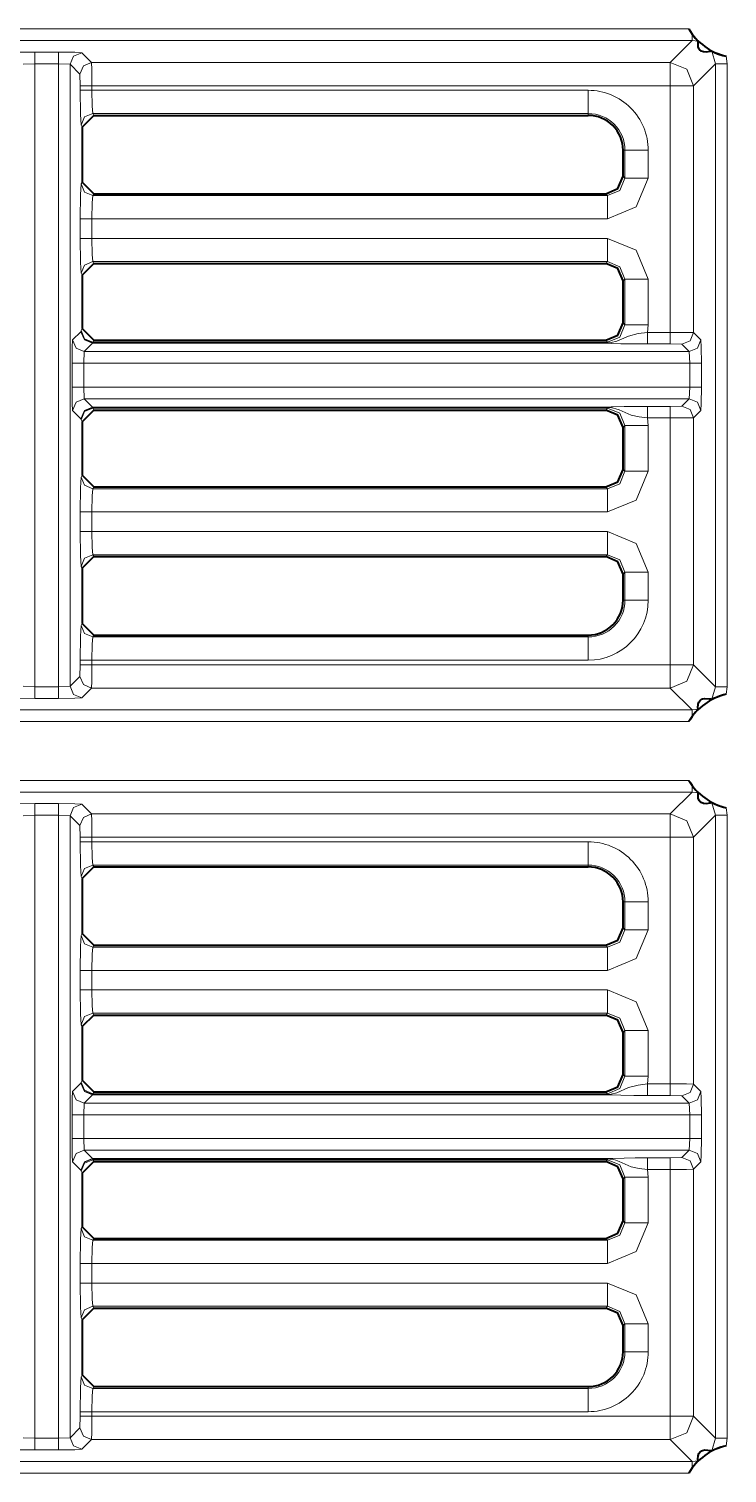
# Model space of a CAD drawing. Header units: millimetres. Extents: x 0 to 2941, y -405 to 1422.
# Drawn here: x 313.6 to 343.6, y 455.9 to 518 of the extents above; entities that cross this region are included whole.
import ezdxf

# ---------------------------------------------------------------- set-up
doc = ezdxf.new("R2010")
doc.units = ezdxf.units.MM
doc.layers.add('FINE', color=9, linetype='Continuous')
doc.layers.add('OUTLINE', color=7, linetype='Continuous')

msp = doc.modelspace()

# ---------------------------------------------------------------- linework, layer by layer
at = {"layer": 'FINE', "lineweight": 9}
for p, q in [((287.329, 517.977), (341.909, 517.977)), ((342.309, 517.444), (342.054, 517.477)), ((313.804, 516.479), (313.304, 516.454)), ((313.804, 516.979), (314.829, 516.979)), ((313.804, 516.479), (313.804, 489.702)), ((314.829, 516.479), (313.804, 516.479)), ((314.829, 489.702), (314.829, 516.479)), ((315.329, 516.454), (314.829, 516.479)), ((343.054, 516.478), (342.11, 515.534)), ((343.054, 516.478), (342.896, 517.017)), ((343.518, 516.801), (343.554, 516.478)), ((315.762, 515.534), (315.749, 516.034)), ((315.762, 515.338), (315.762, 515.534)), ((316.262, 515.534), (316.262, 515.338)), ((341.11, 515.534), (316.262, 515.534)), ((316.262, 515.338), (337.585, 515.338)), ((341.11, 504.934), (341.11, 515.534)), ((342.11, 515.534), (342.11, 504.921)), ((337.585, 514.34), (316.299, 514.34)), ((316.299, 514.34), (316.34, 514.259)), ((337.585, 514.259), (337.585, 514.34)), ((315.84, 513.758), (315.799, 513.84)), ((340.165, 512.758), (340.165, 511.561)), ((339.085, 511.642), (339.166, 511.561)), ((315.799, 511.311), (315.84, 511.394)), ((338.417, 510.812), (338.336, 510.893)), ((316.262, 508.973), (338.417, 508.973)), ((338.336, 507.893), (338.417, 507.975)), ((315.84, 507.393), (315.799, 507.476)), ((339.166, 507.226), (339.085, 507.145)), ((339.166, 505.261), (339.166, 507.226)), ((340.165, 507.226), (340.165, 505.261)), ((339.085, 505.342), (339.166, 505.261)), ((315.434, 504.606), (315.791, 504.963)), ((315.791, 504.963), (315.799, 505.011)), ((315.799, 505.011), (315.84, 505.094)), ((340.165, 505.261), (340.134, 504.934)), ((340.134, 504.934), (341.11, 504.934)), ((342.11, 504.921), (342.425, 504.606)), ((315.934, 504.106), (315.908, 503.606)), ((316.299, 504.512), (316.291, 504.48)), ((316.291, 504.48), (338.417, 504.48)), ((338.417, 504.463), (316.291, 504.463)), ((316.34, 504.593), (316.299, 504.512)), ((316.299, 504.512), (338.417, 504.512)), ((338.417, 504.512), (338.336, 504.593)), ((341.11, 504.434), (340.134, 504.434)), ((341.61, 504.422), (341.11, 504.434)), ((341.951, 503.606), (341.926, 504.106)), ((315.409, 502.581), (315.409, 503.606)), ((341.951, 503.606), (315.908, 503.606)), ((315.908, 503.606), (315.908, 502.581)), ((341.951, 502.581), (341.951, 503.606)), ((342.451, 503.606), (342.451, 502.581)), ((315.908, 502.581), (341.951, 502.581)), ((315.908, 502.581), (315.934, 502.081)), ((341.926, 502.081), (341.951, 502.581)), ((316.291, 501.724), (338.417, 501.724)), ((338.417, 501.707), (316.291, 501.707)), ((316.291, 501.707), (316.299, 501.675)), ((316.299, 501.675), (316.34, 501.593)), ((338.417, 501.675), (316.299, 501.675)), ((338.336, 501.593), (338.417, 501.675)), ((340.134, 501.753), (341.11, 501.753)), ((341.11, 501.753), (341.61, 501.765)), ((341.61, 501.765), (341.926, 502.081)), ((315.799, 501.176), (315.791, 501.224)), ((315.84, 501.093), (315.799, 501.176)), ((340.134, 501.253), (340.165, 500.926)), ((339.166, 500.926), (339.085, 500.845)), ((339.166, 498.961), (339.166, 500.926)), ((340.165, 500.926), (340.165, 498.961)), ((315.799, 498.711), (315.84, 498.794)), ((339.085, 499.042), (339.166, 498.961)), ((316.34, 498.293), (316.299, 498.212)), ((316.299, 498.212), (338.417, 498.212)), ((338.417, 498.212), (338.336, 498.293)), ((315.762, 496.373), (315.762, 497.213)), ((316.262, 496.373), (338.417, 496.373)), ((338.336, 495.293), (338.417, 495.375)), ((315.84, 494.793), (315.799, 494.876)), ((339.166, 494.626), (339.085, 494.545)), ((339.166, 493.422), (339.166, 494.626)), ((340.165, 494.626), (340.165, 493.422)), ((339.085, 493.422), (339.166, 493.422)), ((315.799, 492.34), (315.84, 492.422)), ((337.585, 491.841), (337.585, 491.922)), ((315.749, 490.147), (315.762, 490.647)), ((315.762, 490.647), (315.762, 490.842)), ((316.262, 490.647), (341.11, 490.647)), ((315.329, 489.727), (315.749, 490.147)), ((313.304, 489.727), (313.804, 489.702)), ((313.804, 489.702), (314.829, 489.702)), ((314.829, 489.202), (313.804, 489.202)), ((314.829, 489.702), (315.329, 489.727)), ((316.249, 489.647), (315.829, 489.227)), ((341.11, 489.647), (316.249, 489.647)), ((342.054, 488.704), (341.11, 489.647)), ((342.896, 489.164), (343.054, 489.703)), ((287.329, 488.704), (342.054, 488.704)), ((342.054, 488.704), (342.309, 488.736)), ((341.909, 488.204), (287.329, 488.204)), ((313.804, 484.179), (313.304, 484.154)), ((313.804, 484.679), (314.829, 484.679)), ((313.804, 484.179), (313.804, 457.402)), ((315.329, 484.154), (314.829, 484.179)), ((343.054, 484.178), (342.11, 483.234)), ((343.054, 484.178), (342.896, 484.717)), ((343.054, 457.403), (343.054, 484.178)), ((343.518, 484.501), (343.554, 484.178)), ((315.749, 483.734), (315.329, 484.154)), ((341.11, 483.234), (316.262, 483.234)), ((341.11, 472.634), (341.11, 483.234)), ((342.11, 483.234), (342.11, 472.621)), ((337.585, 481.959), (337.585, 482.04)), ((315.84, 481.458), (315.799, 481.54)), ((339.166, 480.459), (339.085, 480.459)), ((339.166, 479.261), (339.166, 480.459)), ((340.165, 480.459), (340.165, 479.261)), ((339.085, 479.342), (339.166, 479.261)), ((315.799, 479.011), (315.84, 479.093)), ((316.34, 478.593), (316.299, 478.512)), ((338.417, 478.512), (338.336, 478.593)), ((316.299, 478.512), (338.417, 478.512)), ((315.762, 476.673), (315.762, 477.513)), ((338.417, 477.513), (316.262, 477.513)), ((316.262, 477.513), (316.262, 476.673)), ((316.299, 475.675), (316.34, 475.593)), ((338.417, 475.675), (316.299, 475.675)), ((338.336, 475.593), (338.417, 475.675)), ((315.84, 475.093), (315.799, 475.175)), ((339.166, 474.926), (339.085, 474.844)), ((339.166, 472.961), (339.166, 474.926)), ((340.165, 474.926), (340.165, 472.961)), ((339.085, 473.042), (339.166, 472.961)), ((315.434, 472.306), (315.791, 472.663)), ((315.791, 472.663), (315.799, 472.712)), ((315.799, 472.712), (315.84, 472.793)), ((340.165, 472.961), (340.134, 472.634)), ((340.134, 472.634), (341.11, 472.634)), ((342.11, 472.621), (342.425, 472.306)), ((315.934, 471.806), (315.908, 471.306)), ((315.934, 471.806), (341.926, 471.806)), ((316.299, 472.212), (316.291, 472.18)), ((316.291, 472.18), (338.417, 472.18)), ((316.34, 472.293), (316.299, 472.212)), ((316.299, 472.212), (338.417, 472.212)), ((338.417, 472.212), (338.336, 472.293)), ((341.11, 472.134), (340.134, 472.134)), ((341.61, 472.121), (341.11, 472.134)), ((341.926, 471.806), (341.61, 472.121)), ((341.951, 471.306), (341.926, 471.806)), ((315.409, 470.281), (315.409, 471.306)), ((341.951, 471.306), (315.908, 471.306)), ((315.908, 471.306), (315.908, 470.281)), ((341.951, 470.281), (341.951, 471.306)), ((342.451, 471.306), (342.451, 470.281)), ((315.908, 470.281), (315.934, 469.781)), ((315.908, 470.281), (341.951, 470.281)), ((341.926, 469.781), (341.951, 470.281)), ((315.791, 468.924), (315.434, 469.281)), ((316.291, 469.423), (338.417, 469.423)), ((338.417, 469.407), (316.291, 469.407)), ((316.291, 469.407), (316.299, 469.375)), ((316.299, 469.375), (316.34, 469.293)), ((338.417, 469.375), (316.299, 469.375)), ((338.336, 469.293), (338.417, 469.375)), ((340.134, 469.453), (341.11, 469.453)), ((341.11, 469.453), (341.61, 469.465)), ((341.61, 469.465), (341.926, 469.781)), ((315.799, 468.875), (315.791, 468.924)), ((315.84, 468.793), (315.799, 468.875)), ((340.134, 468.953), (340.165, 468.626)), ((339.166, 468.626), (339.085, 468.545)), ((339.166, 466.661), (339.166, 468.626)), ((340.165, 468.626), (340.165, 466.661)), ((315.799, 466.411), (315.84, 466.493)), ((339.085, 466.742), (339.166, 466.661)), ((316.34, 465.993), (316.299, 465.912)), ((316.299, 465.912), (338.417, 465.912)), ((338.417, 465.912), (338.336, 465.993)), ((315.762, 464.073), (315.762, 464.913)), ((338.417, 464.913), (316.262, 464.913)), ((316.262, 464.913), (316.262, 464.073)), ((316.262, 464.073), (338.417, 464.073)), ((316.299, 463.075), (316.34, 462.993)), ((338.417, 463.075), (316.299, 463.075)), ((338.336, 462.993), (338.417, 463.075)), ((315.84, 462.493), (315.799, 462.576)), ((340.165, 462.326), (340.165, 461.122)), ((315.799, 460.04), (315.84, 460.122)), ((316.34, 459.622), (316.299, 459.541)), ((315.749, 457.847), (315.762, 458.347)), ((315.762, 458.347), (315.762, 458.543)), ((337.585, 458.543), (316.262, 458.543)), ((316.262, 458.543), (316.262, 458.347)), ((316.262, 458.347), (341.11, 458.347)), ((342.11, 458.347), (343.054, 457.403)), ((313.304, 457.427), (313.804, 457.402)), ((313.804, 457.402), (314.829, 457.402)), ((314.829, 456.902), (313.804, 456.902)), ((314.829, 457.402), (315.329, 457.427)), ((316.249, 457.347), (315.829, 456.927)), ((341.11, 457.347), (316.249, 457.347)), ((342.054, 456.403), (341.11, 457.347)), ((342.896, 456.864), (343.054, 457.403)), ((287.329, 456.403), (342.054, 456.403)), ((342.054, 456.403), (342.309, 456.436))]:
    msp.add_line(p, q, dxfattribs=at)
for points in [[(342.054, 517.755), (342.054, 517.556), (342.054, 517.477)], [(315.829, 516.954), (316.249, 516.534), (341.11, 516.534), (342.054, 517.477), (287.329, 517.477), (288.273, 516.534)], [(312.804, 516.954), (313.106, 516.972), (313.804, 516.979)], [(313.804, 516.479), (313.804, 516.828), (313.804, 516.979)], [(314.829, 516.479), (314.829, 516.828), (314.829, 516.979)], [(314.829, 516.979), (315.527, 516.972), (315.829, 516.954)], [(315.329, 516.454), (315.476, 516.807), (315.829, 516.954)], [(315.749, 516.034), (315.329, 516.454), (315.329, 489.727)], [(315.749, 516.034), (315.896, 516.387), (316.249, 516.534)], [(316.249, 516.534), (316.258, 516.232), (316.262, 515.534)], [(341.11, 515.534), (341.11, 516.232), (341.11, 516.534)], [(341.11, 516.534), (341.817, 516.241), (342.11, 515.534)], [(342.11, 490.647), (343.054, 489.703), (343.054, 516.478)], [(343.054, 516.478), (343.205, 516.478), (343.554, 516.478)], [(343.554, 516.478), (343.554, 489.703), (343.518, 489.379)], [(315.762, 515.534), (315.913, 515.534), (316.262, 515.534)], [(315.762, 515.338), (315.913, 515.338), (316.262, 515.338)], [(315.799, 513.84), (315.773, 514.306), (315.762, 515.338)], [(316.262, 515.338), (316.273, 514.65), (316.299, 514.34)], [(337.585, 515.338), (337.585, 514.65), (337.585, 514.34)], [(341.11, 515.534), (341.808, 515.534), (342.11, 515.534)], [(315.799, 513.84), (315.946, 514.193), (316.299, 514.34)], [(339.166, 511.561), (339.166, 512.758), (339.085, 512.758)], [(340.165, 512.758), (339.476, 512.758), (339.166, 512.758)], [(338.417, 510.812), (338.948, 511.03), (339.166, 511.561)], [(340.165, 511.561), (339.653, 510.325), (338.417, 509.813)], [(339.166, 511.561), (339.476, 511.561), (340.165, 511.561)], [(315.762, 508.973), (315.762, 509.813), (315.773, 510.846), (315.799, 511.311)], [(316.299, 510.812), (315.946, 510.959), (315.799, 511.311)], [(316.34, 510.893), (316.299, 510.812), (338.417, 510.812)], [(316.299, 510.812), (316.273, 510.502), (316.262, 509.813)], [(338.417, 510.812), (338.417, 510.502), (338.417, 509.813)], [(316.262, 509.813), (315.913, 509.813), (315.762, 509.813)], [(338.417, 509.813), (316.262, 509.813), (316.262, 508.973)], [(316.262, 508.973), (315.913, 508.973), (315.762, 508.973)], [(315.799, 507.476), (315.773, 507.941), (315.762, 508.973)], [(316.262, 508.973), (316.273, 508.285), (316.299, 507.975)], [(338.417, 507.975), (338.417, 508.285), (338.417, 508.973)], [(338.417, 508.973), (339.653, 508.462), (340.165, 507.226)], [(316.299, 507.975), (315.946, 507.828), (315.799, 507.476)], [(338.417, 507.975), (316.299, 507.975), (316.34, 507.893)], [(339.166, 507.226), (338.948, 507.757), (338.417, 507.975)], [(340.165, 507.226), (339.476, 507.226), (339.166, 507.226)], [(316.291, 504.463), (315.938, 504.61), (315.791, 504.963)], [(316.291, 504.48), (315.939, 504.623), (315.791, 504.963)], [(316.299, 504.512), (315.946, 504.659), (315.799, 505.011)], [(338.417, 504.512), (338.948, 504.73), (339.166, 505.261)], [(338.417, 504.48), (338.487, 504.482), (338.574, 504.491), (338.814, 504.551), (339.314, 504.773), (339.727, 504.884), (340.134, 504.934)], [(340.165, 505.261), (339.476, 505.261), (339.166, 505.261)], [(340.134, 504.934), (340.134, 504.585), (340.134, 504.434)], [(341.11, 504.934), (341.11, 504.585), (341.11, 504.434)], [(341.11, 504.934), (341.808, 504.93), (342.11, 504.921)], [(342.11, 504.921), (341.964, 504.568), (341.61, 504.422)], [(315.409, 503.606), (315.416, 504.304), (315.434, 504.606)], [(315.934, 504.106), (315.581, 504.253), (315.434, 504.606)], [(316.291, 504.463), (315.934, 504.106), (341.926, 504.106), (341.61, 504.422)], [(316.291, 504.48), (316.291, 504.468), (316.291, 504.463)], [(338.417, 504.48), (338.417, 504.501), (338.417, 504.512)], [(338.417, 504.48), (338.417, 504.468), (338.417, 504.463)], [(340.134, 504.434), (339.542, 504.437), (338.994, 504.447), (338.586, 504.459), (338.478, 504.463), (338.444, 504.463), (338.417, 504.463)], [(342.425, 504.606), (342.279, 504.253), (341.926, 504.106)], [(342.425, 504.606), (342.444, 504.304), (342.451, 503.606)], [(315.908, 503.606), (315.56, 503.606), (315.409, 503.606)], [(342.451, 503.606), (342.3, 503.606), (341.951, 503.606)], [(315.908, 502.581), (315.56, 502.581), (315.409, 502.581)], [(315.791, 501.224), (315.434, 501.581), (315.416, 501.883), (315.409, 502.581)], [(342.451, 502.581), (342.3, 502.581), (341.951, 502.581)], [(342.451, 502.581), (342.444, 501.883), (342.425, 501.581)], [(315.934, 502.081), (315.581, 501.934), (315.434, 501.581)], [(316.291, 501.724), (315.938, 501.577), (315.791, 501.224)], [(316.291, 501.707), (315.939, 501.564), (315.791, 501.224)], [(316.299, 501.675), (315.946, 501.528), (315.799, 501.176)], [(341.926, 502.081), (315.934, 502.081), (316.291, 501.724)], [(316.291, 501.724), (316.291, 501.719), (316.291, 501.707)], [(338.417, 501.724), (338.43, 501.724), (338.457, 501.724), (338.516, 501.725), (338.565, 501.727), (338.639, 501.729), (339.133, 501.744), (339.604, 501.75), (340.134, 501.753)], [(338.417, 501.707), (338.417, 501.719), (338.417, 501.724)], [(340.134, 501.253), (339.77, 501.296), (339.427, 501.374), (338.909, 501.599), (338.773, 501.649), (338.666, 501.679), (338.52, 501.702), (338.45, 501.706), (338.417, 501.707)], [(338.417, 501.675), (338.417, 501.686), (338.417, 501.707)], [(339.166, 500.926), (338.948, 501.457), (338.417, 501.675)], [(340.134, 501.253), (340.134, 501.602), (340.134, 501.753)], [(341.11, 501.253), (341.11, 501.602), (341.11, 501.753)], [(342.11, 501.266), (341.964, 501.619), (341.61, 501.765)], [(342.425, 501.581), (342.279, 501.934), (341.926, 502.081)], [(342.425, 501.581), (342.11, 501.266), (342.11, 490.647)], [(341.11, 490.647), (341.11, 501.253), (340.134, 501.253)], [(342.11, 501.266), (341.808, 501.257), (341.11, 501.253)], [(340.165, 500.926), (339.476, 500.926), (339.166, 500.926)], [(315.762, 497.213), (315.773, 498.246), (315.799, 498.711)], [(316.299, 498.212), (315.946, 498.359), (315.799, 498.711)], [(338.417, 498.212), (338.948, 498.43), (339.166, 498.961)], [(340.165, 498.961), (339.653, 497.725), (338.417, 497.213)], [(340.165, 498.961), (339.476, 498.961), (339.166, 498.961)], [(316.299, 498.212), (316.273, 497.902), (316.262, 497.213)], [(338.417, 497.213), (338.417, 497.902), (338.417, 498.212)], [(316.262, 497.213), (315.913, 497.213), (315.762, 497.213)], [(338.417, 497.213), (316.262, 497.213), (316.262, 496.373)], [(316.262, 496.373), (315.913, 496.373), (315.762, 496.373)], [(315.799, 494.876), (315.773, 495.341), (315.762, 496.373)], [(316.262, 496.373), (316.273, 495.685), (316.299, 495.375)], [(338.417, 495.375), (338.417, 495.685), (338.417, 496.373)], [(338.417, 496.373), (339.653, 495.862), (340.165, 494.626)], [(315.799, 494.876), (315.946, 495.228), (316.299, 495.375)], [(338.417, 495.375), (316.299, 495.375), (316.34, 495.293)], [(339.166, 494.626), (338.948, 495.157), (338.417, 495.375)], [(339.166, 494.626), (339.476, 494.626), (340.165, 494.626)], [(339.166, 493.422), (339.476, 493.422), (340.165, 493.422)], [(315.762, 490.842), (315.773, 491.875), (315.799, 492.34)], [(316.299, 491.841), (315.946, 491.988), (315.799, 492.34)], [(316.299, 491.841), (316.273, 491.531), (316.262, 490.842)], [(316.34, 491.922), (316.299, 491.841), (337.585, 491.841)], [(337.585, 491.841), (337.585, 491.531), (337.585, 490.842)], [(316.262, 490.842), (315.913, 490.842), (315.762, 490.842)], [(316.262, 490.647), (315.913, 490.647), (315.762, 490.647)], [(316.262, 490.647), (316.258, 489.949), (316.249, 489.647)], [(337.585, 490.842), (316.262, 490.842), (316.262, 490.647)], [(341.11, 489.647), (341.11, 489.949), (341.11, 490.647), (341.808, 490.647), (342.11, 490.647)], [(342.11, 490.647), (341.817, 489.94), (341.11, 489.647)], [(316.249, 489.647), (315.896, 489.794), (315.749, 490.147)], [(313.804, 489.202), (313.106, 489.209), (312.804, 489.227)], [(313.804, 489.202), (313.804, 489.353), (313.804, 489.702)], [(314.829, 489.202), (314.829, 489.353), (314.829, 489.702)], [(315.829, 489.227), (315.527, 489.209), (314.829, 489.202)], [(315.829, 489.227), (315.476, 489.374), (315.329, 489.727)], [(343.054, 489.703), (343.205, 489.703), (343.554, 489.703)], [(342.054, 488.704), (342.054, 488.625), (342.054, 488.426)], [(286.602, 485.489), (287.329, 485.677), (341.909, 485.677)], [(342.309, 485.144), (342.054, 485.177), (342.054, 485.256), (342.054, 485.455)], [(342.054, 485.177), (287.329, 485.177), (288.273, 484.234)], [(315.829, 484.654), (316.249, 484.234), (341.11, 484.234), (342.054, 485.177)], [(312.804, 484.654), (313.106, 484.672), (313.804, 484.679)], [(313.804, 484.679), (313.804, 484.528), (313.804, 484.179)], [(314.829, 457.402), (314.829, 484.179), (313.804, 484.179)], [(314.829, 484.679), (314.829, 484.528), (314.829, 484.179)], [(314.829, 484.679), (315.527, 484.672), (315.829, 484.654)], [(315.829, 484.654), (315.476, 484.507), (315.329, 484.154)], [(316.249, 484.234), (315.896, 484.087), (315.749, 483.734)], [(316.249, 484.234), (316.258, 483.932), (316.262, 483.234)], [(341.11, 483.234), (341.11, 483.932), (341.11, 484.234)], [(341.11, 484.234), (341.817, 483.941), (342.11, 483.234)], [(343.054, 484.178), (343.205, 484.178), (343.554, 484.178)], [(343.554, 484.178), (343.554, 457.403), (343.518, 457.08)], [(315.329, 484.154), (315.329, 457.427), (315.749, 457.847)], [(315.762, 483.039), (315.762, 483.234), (315.749, 483.734)], [(316.262, 483.234), (315.913, 483.234), (315.762, 483.234)], [(315.762, 483.039), (315.913, 483.039), (316.262, 483.039)], [(315.799, 481.54), (315.773, 482.006), (315.762, 483.039)], [(316.262, 483.234), (316.262, 483.039), (337.585, 483.039)], [(316.262, 483.039), (316.273, 482.35), (316.299, 482.04)], [(337.585, 482.04), (337.585, 482.35), (337.585, 483.039)], [(341.11, 483.234), (341.808, 483.234), (342.11, 483.234)], [(315.799, 481.54), (315.946, 481.893), (316.299, 482.04)], [(337.585, 482.04), (316.299, 482.04), (316.34, 481.959)], [(339.166, 480.459), (339.476, 480.459), (340.165, 480.459)], [(338.417, 478.512), (338.948, 478.73), (339.166, 479.261)], [(340.165, 479.261), (339.653, 478.025), (338.417, 477.513)], [(340.165, 479.261), (339.476, 479.261), (339.166, 479.261)], [(315.762, 477.513), (315.773, 478.546), (315.799, 479.011)], [(316.299, 478.512), (315.946, 478.659), (315.799, 479.011)], [(316.299, 478.512), (316.273, 478.202), (316.262, 477.513)], [(338.417, 477.513), (338.417, 478.202), (338.417, 478.512)], [(316.262, 477.513), (315.913, 477.513), (315.762, 477.513)], [(315.762, 476.673), (315.913, 476.673), (316.262, 476.673)], [(315.799, 475.175), (315.773, 475.641), (315.762, 476.673)], [(316.262, 476.673), (316.273, 475.985), (316.299, 475.675)], [(316.262, 476.673), (338.417, 476.673), (339.653, 476.162), (340.165, 474.926)], [(338.417, 475.675), (338.417, 475.985), (338.417, 476.673)], [(315.799, 475.175), (315.946, 475.528), (316.299, 475.675)], [(339.166, 474.926), (338.948, 475.457), (338.417, 475.675)], [(340.165, 474.926), (339.476, 474.926), (339.166, 474.926)], [(316.291, 472.18), (315.939, 472.323), (315.791, 472.663)], [(316.291, 472.163), (315.938, 472.31), (315.791, 472.663)], [(316.299, 472.212), (315.946, 472.359), (315.799, 472.712)], [(338.417, 472.212), (338.948, 472.43), (339.166, 472.961)], [(338.417, 472.18), (338.487, 472.182), (338.574, 472.191), (338.814, 472.251), (339.314, 472.473), (339.727, 472.584), (340.134, 472.634)], [(340.165, 472.961), (339.476, 472.961), (339.166, 472.961)], [(340.134, 472.634), (340.134, 472.285), (340.134, 472.134)], [(341.11, 472.634), (341.11, 472.285), (341.11, 472.134)], [(341.11, 472.634), (341.808, 472.63), (342.11, 472.621)], [(342.11, 472.621), (341.964, 472.268), (341.61, 472.121)], [(315.409, 471.306), (315.416, 472.004), (315.434, 472.306)], [(315.934, 471.806), (315.581, 471.953), (315.434, 472.306)], [(338.417, 472.163), (316.291, 472.163), (315.934, 471.806)], [(316.291, 472.18), (316.291, 472.168), (316.291, 472.163)], [(338.417, 472.18), (338.417, 472.201), (338.417, 472.212)], [(338.417, 472.18), (338.417, 472.168), (338.417, 472.163)], [(340.134, 472.134), (339.542, 472.137), (338.994, 472.146), (338.586, 472.159), (338.478, 472.163), (338.444, 472.163), (338.417, 472.163)], [(342.425, 472.306), (342.279, 471.953), (341.926, 471.806)], [(342.425, 472.306), (342.444, 472.004), (342.451, 471.306)], [(315.908, 471.306), (315.56, 471.306), (315.409, 471.306)], [(342.451, 471.306), (342.3, 471.306), (341.951, 471.306)], [(315.908, 470.281), (315.56, 470.281), (315.409, 470.281)], [(315.434, 469.281), (315.416, 469.583), (315.409, 470.281)], [(342.451, 470.281), (342.3, 470.281), (341.951, 470.281)], [(342.451, 470.281), (342.444, 469.583), (342.425, 469.281)], [(315.934, 469.781), (315.581, 469.634), (315.434, 469.281)], [(316.291, 469.423), (315.938, 469.277), (315.791, 468.924)], [(316.291, 469.407), (315.939, 469.264), (315.791, 468.924)], [(316.299, 469.375), (315.946, 469.228), (315.799, 468.875)], [(341.926, 469.781), (315.934, 469.781), (316.291, 469.423)], [(316.291, 469.423), (316.291, 469.419), (316.291, 469.407)], [(338.417, 469.423), (338.43, 469.424), (338.457, 469.424), (338.516, 469.425), (338.565, 469.427), (338.639, 469.429), (339.133, 469.444), (339.604, 469.45), (340.134, 469.453)], [(338.417, 469.407), (338.417, 469.419), (338.417, 469.423)], [(340.134, 468.953), (339.77, 468.996), (339.427, 469.074), (338.909, 469.299), (338.773, 469.35), (338.666, 469.379), (338.52, 469.402), (338.45, 469.406), (338.417, 469.407)], [(338.417, 469.375), (338.417, 469.386), (338.417, 469.407)], [(339.166, 468.626), (338.948, 469.157), (338.417, 469.375)], [(340.134, 468.953), (340.134, 469.302), (340.134, 469.453)], [(341.11, 468.953), (341.11, 469.302), (341.11, 469.453)], [(342.11, 468.966), (341.964, 469.319), (341.61, 469.465)], [(342.425, 469.281), (342.279, 469.634), (341.926, 469.781)], [(342.425, 469.281), (342.11, 468.966), (342.11, 458.347)], [(341.11, 458.347), (341.11, 468.953), (340.134, 468.953)], [(342.11, 468.966), (341.808, 468.957), (341.11, 468.953)], [(340.165, 468.626), (339.476, 468.626), (339.166, 468.626)], [(315.762, 464.913), (315.773, 465.946), (315.799, 466.411)], [(316.299, 465.912), (315.946, 466.059), (315.799, 466.411)], [(338.417, 465.912), (338.948, 466.13), (339.166, 466.661)], [(340.165, 466.661), (339.653, 465.425), (338.417, 464.913)], [(340.165, 466.661), (339.476, 466.661), (339.166, 466.661)], [(316.299, 465.912), (316.273, 465.602), (316.262, 464.913)], [(338.417, 464.913), (338.417, 465.602), (338.417, 465.912)], [(315.762, 464.913), (315.913, 464.913), (316.262, 464.913)], [(315.762, 464.073), (315.913, 464.073), (316.262, 464.073)], [(315.799, 462.576), (315.773, 463.041), (315.762, 464.073)], [(316.262, 464.073), (316.273, 463.385), (316.299, 463.075)], [(338.417, 463.075), (338.417, 463.385), (338.417, 464.073)], [(338.417, 464.073), (339.653, 463.562), (340.165, 462.326)], [(315.799, 462.576), (315.946, 462.928), (316.299, 463.075)], [(339.166, 462.326), (338.948, 462.857), (338.417, 463.075)], [(339.085, 461.122), (339.166, 461.122), (339.166, 462.326), (339.085, 462.244)], [(339.166, 462.326), (339.476, 462.326), (340.165, 462.326)], [(339.166, 461.122), (339.476, 461.122), (340.165, 461.122)], [(315.762, 458.543), (315.773, 459.575), (315.799, 460.04)], [(315.799, 460.04), (315.946, 459.688), (316.299, 459.541)], [(316.299, 459.541), (316.273, 459.231), (316.262, 458.543)], [(316.299, 459.541), (337.585, 459.541), (337.585, 459.622)], [(337.585, 458.543), (337.585, 459.231), (337.585, 459.541)], [(315.762, 458.543), (315.913, 458.543), (316.262, 458.543)], [(315.762, 458.347), (315.913, 458.347), (316.262, 458.347)], [(316.262, 458.347), (316.258, 457.649), (316.249, 457.347)], [(341.11, 457.347), (341.11, 457.649), (341.11, 458.347), (341.808, 458.347), (342.11, 458.347)], [(342.11, 458.347), (341.817, 457.64), (341.11, 457.347)], [(315.749, 457.847), (315.896, 457.494), (316.249, 457.347)], [(313.804, 456.902), (313.106, 456.909), (312.804, 456.927)], [(313.804, 457.402), (313.804, 457.053), (313.804, 456.902)], [(314.829, 457.402), (314.829, 457.053), (314.829, 456.902)], [(315.829, 456.927), (315.527, 456.909), (314.829, 456.902)], [(315.329, 457.427), (315.476, 457.074), (315.829, 456.927)], [(343.054, 457.403), (343.205, 457.403), (343.554, 457.403)], [(342.054, 456.126), (342.054, 456.325), (342.054, 456.403)], [(341.909, 455.904), (287.329, 455.904), (286.602, 456.092)]]:
    msp.add_lwpolyline(points, dxfattribs=at)
for points in [[(340.165, 512.758, 0.414218), (337.585, 515.338)], [(339.166, 512.758, 0.414182), (337.585, 514.34)], [(337.585, 491.841, 0.414182), (339.166, 493.422)], [(337.585, 490.842, 0.414209), (340.165, 493.422)], [(340.165, 480.459, 0.414218), (337.585, 483.038)], [(339.166, 480.459, 0.414214), (337.585, 482.04)], [(337.585, 459.541, 0.414245), (339.166, 461.122)], [(337.585, 458.542, 0.414228), (340.165, 461.122)]]:
    msp.add_lwpolyline(points, format="xyb", dxfattribs=at)
at = {"layer": 'OUTLINE', "lineweight": 40}
for p, q in [((341.909, 517.977), (342.054, 517.755)), ((316.34, 514.259), (315.84, 513.758)), ((316.34, 514.259), (337.585, 514.259)), ((315.84, 513.758), (315.84, 511.394)), ((339.085, 511.642), (339.085, 512.758)), ((315.84, 511.394), (316.34, 510.893)), ((316.34, 510.893), (338.336, 510.893)), ((316.34, 507.893), (315.84, 507.393)), ((316.34, 507.893), (338.336, 507.893)), ((315.84, 507.393), (315.84, 505.094)), ((339.085, 505.342), (339.085, 507.145)), ((315.84, 505.094), (316.34, 504.593)), ((316.34, 504.593), (338.336, 504.593)), ((316.34, 501.593), (315.84, 501.093)), ((316.34, 501.593), (338.336, 501.593)), ((315.84, 501.093), (315.84, 498.794)), ((339.085, 499.042), (339.085, 500.845)), ((315.84, 498.794), (316.34, 498.293)), ((316.34, 498.293), (338.336, 498.293)), ((316.34, 495.293), (315.84, 494.793)), ((315.84, 494.793), (315.84, 492.422)), ((316.34, 495.293), (338.336, 495.293)), ((339.085, 493.422), (339.085, 494.545)), ((315.84, 492.422), (316.34, 491.922)), ((316.34, 491.922), (337.585, 491.922)), ((342.054, 488.426), (341.909, 488.204)), ((341.909, 485.677), (342.054, 485.455)), ((316.34, 481.959), (315.84, 481.458)), ((316.34, 481.959), (337.585, 481.959)), ((339.085, 479.342), (339.085, 480.459)), ((316.34, 478.593), (338.336, 478.593)), ((316.34, 475.593), (315.84, 475.093)), ((316.34, 475.593), (338.336, 475.593)), ((315.84, 475.093), (315.84, 472.793)), ((339.085, 473.042), (339.085, 474.844)), ((315.84, 472.793), (316.34, 472.293)), ((316.34, 469.293), (315.84, 468.793)), ((316.34, 469.293), (338.336, 469.293)), ((315.84, 468.793), (315.84, 466.493)), ((339.085, 466.742), (339.085, 468.545)), ((315.84, 466.493), (316.34, 465.993)), ((316.34, 465.993), (338.336, 465.993)), ((316.34, 462.993), (315.84, 462.493)), ((315.84, 462.493), (315.84, 460.122)), ((316.34, 462.993), (338.336, 462.993)), ((339.085, 461.122), (339.085, 462.244)), ((315.84, 460.122), (316.34, 459.622)), ((316.34, 459.622), (337.585, 459.622)), ((342.054, 456.126), (341.909, 455.904))]:
    msp.add_line(p, q, dxfattribs=at)
for points in [[(341.909, 517.977, 0.207996), (343.518, 516.801)], [(339.085, 512.758, 0.414214), (337.585, 514.258)], [(337.585, 491.922, 0.414214), (339.085, 493.422)], [(343.518, 489.379, 0.208028), (341.909, 488.204)], [(341.909, 485.677, 0.207967), (343.518, 484.501)], [(339.085, 480.459, 0.414214), (337.585, 481.959)], [(337.585, 459.622, 0.414214), (339.085, 461.122)], [(343.518, 457.08, 0.207938), (341.909, 455.904)]]:
    msp.add_lwpolyline(points, format="xyb", dxfattribs=at)
for points in [[(342.054, 517.755), (342.188, 517.584), (342.267, 517.493), (342.301, 517.456), (342.309, 517.444)], [(342.896, 517.017), (342.822, 516.998), (342.652, 516.976), (342.541, 516.986), (342.446, 517.021), (342.431, 517.03), (342.424, 517.035), (342.421, 517.037), (342.419, 517.039), (342.417, 517.04), (342.415, 517.042), (342.412, 517.044), (342.408, 517.047), (342.399, 517.055), (342.381, 517.072), (342.351, 517.112), (342.312, 517.209), (342.309, 517.444)], [(342.896, 517.017), (342.915, 517.01), (342.98, 516.981), (343.146, 516.912), (343.365, 516.84), (343.518, 516.801)], [(338.336, 510.893), (338.865, 511.113), (339.085, 511.642)], [(339.085, 507.145), (338.865, 507.674), (338.336, 507.893)], [(338.336, 504.593), (338.865, 504.813), (339.085, 505.342)], [(339.085, 500.845), (338.865, 501.374), (338.336, 501.593)], [(338.336, 498.293), (338.865, 498.513), (339.085, 499.042)], [(339.085, 494.545), (338.865, 495.074), (338.336, 495.293)], [(342.309, 488.736), (342.302, 488.802), (342.307, 488.948), (342.336, 489.041), (342.391, 489.118), (342.404, 489.131), (342.411, 489.136), (342.413, 489.138), (342.416, 489.14), (342.419, 489.142), (342.421, 489.144), (342.425, 489.146), (342.432, 489.152), (342.452, 489.163), (342.495, 489.182), (342.593, 489.202), (342.848, 489.177), (342.896, 489.164)], [(343.518, 489.379), (343.277, 489.314), (343.093, 489.247), (342.962, 489.192), (342.912, 489.17), (342.896, 489.164)], [(342.309, 488.736), (342.297, 488.721), (342.251, 488.67), (342.137, 488.535), (342.054, 488.426)], [(342.054, 485.455), (342.188, 485.283), (342.267, 485.193), (342.301, 485.156), (342.309, 485.144)], [(342.896, 484.717), (342.822, 484.698), (342.652, 484.676), (342.541, 484.686), (342.446, 484.721), (342.431, 484.73), (342.424, 484.735), (342.421, 484.737), (342.419, 484.739), (342.417, 484.74), (342.415, 484.742), (342.412, 484.744), (342.408, 484.747), (342.399, 484.755), (342.381, 484.772), (342.351, 484.812), (342.312, 484.909), (342.309, 485.144)], [(342.896, 484.717), (342.915, 484.71), (342.98, 484.681), (343.146, 484.613), (343.365, 484.54), (343.518, 484.501)], [(315.84, 481.458), (315.84, 479.093), (316.34, 478.593)], [(338.336, 478.593), (338.865, 478.813), (339.085, 479.342)], [(339.085, 474.844), (338.865, 475.374), (338.336, 475.593)], [(316.34, 472.293), (338.336, 472.293), (338.865, 472.513), (339.085, 473.042)], [(339.085, 468.545), (338.865, 469.074), (338.336, 469.293)], [(338.336, 465.993), (338.865, 466.213), (339.085, 466.742)], [(339.085, 462.244), (338.865, 462.774), (338.336, 462.993)], [(342.309, 456.436), (342.302, 456.502), (342.307, 456.648), (342.336, 456.741), (342.391, 456.818), (342.404, 456.831), (342.411, 456.836), (342.413, 456.838), (342.416, 456.84), (342.419, 456.842), (342.421, 456.844), (342.425, 456.846), (342.432, 456.851), (342.452, 456.863), (342.495, 456.882), (342.593, 456.903), (342.848, 456.877), (342.896, 456.864)], [(343.518, 457.08), (343.277, 457.014), (343.093, 456.948), (342.962, 456.892), (342.912, 456.87), (342.896, 456.864)], [(342.309, 456.436), (342.297, 456.421), (342.251, 456.37), (342.137, 456.236), (342.054, 456.126)]]:
    msp.add_lwpolyline(points, dxfattribs=at)

doc.saveas('drawing.dxf')
